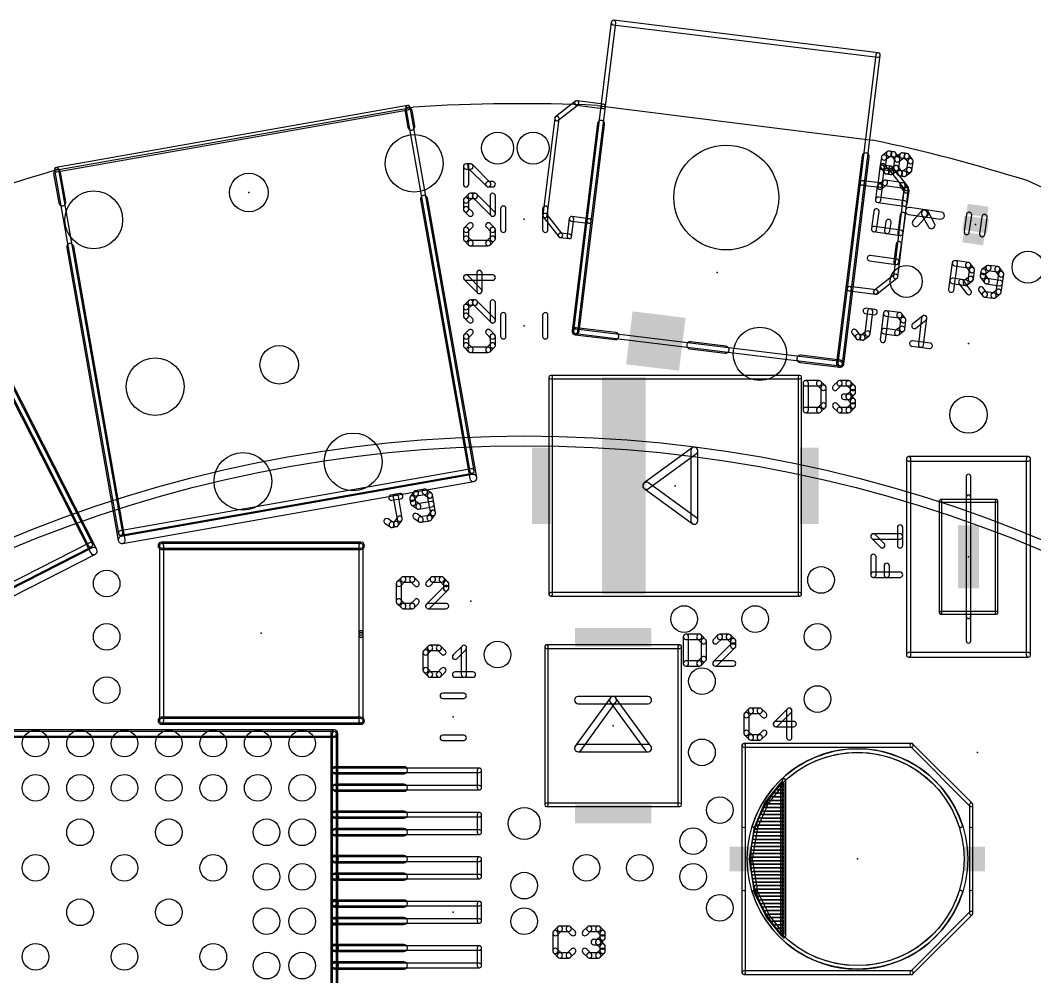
# Model space of a CAD drawing. Extents: x -10 to 136, y -30 to 100.
# Drawn here: x 50.62 to 79.62, y 72.33 to 99.66 of the extents above; entities that cross this region are included whole.
import ezdxf

# ---------------------------------------------------------------- set-up
doc = ezdxf.new("R2010")
doc.units = 0
for name, color, linetype in [('17', 82, 'CONTINUOUS'), ('18', 82, 'CONTINUOUS'), ('20', 7, 'CONTINUOUS'), ('21', 253, 'CONTINUOUS'), ('23', 7, 'CONTINUOUS'), ('24', 7, 'CONTINUOUS'), ('25', 253, 'CONTINUOUS'), ('49', 253, 'CONTINUOUS'), ('51', 253, 'CONTINUOUS')]:
    doc.layers.add(name, color=color, linetype=linetype)

# ---------------------------------------------------------------- blocks, each defined once
blk = doc.blocks.new('RECT')
blk.add_solid([(-0.5, -0.5), (0.5, -0.5), (-0.5, 0.5), (0.5, 0.5)])
blk = doc.blocks.new('ROUNDP')
blk.add_circle((0, 0), 0.5)
blk = doc.blocks.new('SQUAREP')
blk.add_solid([(-0.5, -0.5), (0.5, -0.5), (-0.5, 0.5), (0.5, 0.5)])
blk = doc.blocks.new('ROUNDV')
blk.add_circle((0, 0), 0.5)

msp = doc.modelspace()

# ---------------------------------------------------------------- linework, layer by layer
at = {"layer": '20'}
for p, q in [((51.6128, 95.377), (61.849, 97.1804)), ((67.1068, 97.2312), (74.9808, 96.2406)), ((79.4258, 95.0722), (90.1954, 90.1192))]:
    msp.add_line(p, q, dxfattribs=at)
for centre, radius in [((70.7989, 94.5989), 1.4986), ((57.15, 94.742), 0.55), ((58.0182, 89.818), 0.55)]:
    msp.add_circle(centre, radius, dxfattribs=at)
for centre, radius, start, end in [((64.9386, 49.5244), 47.7561, 87.3978, 93.7094), ((65.0758, 49.519), 47.76, 72.5147, 78.0304), ((65.0696, 49.5476), 47.7642, 106.3637, 111.1924)]:
    msp.add_arc(centre, radius, start, end, dxfattribs=at)
at = {"layer": '21'}
for points in [[(61.8933, 96.6446), (61.8151, 97.0877, 1), (61.615, 97.0524), (61.6932, 96.6093, 1)], [(67.1177, 96.7143), (66.3902, 90.7898, 1), (66.5919, 90.765), (67.3194, 96.6895, 1)], [(74.1551, 89.8364), (74.8826, 95.7609, 1), (74.6809, 95.7857), (73.9534, 89.8612, 1)], [(51.9177, 94.4794), (51.7701, 95.3165, 1), (51.57, 95.2812), (51.7176, 94.4441, 1)], [(62.0578, 94.5412), (63.4644, 86.5642, 1), (63.6645, 86.5995), (62.2579, 94.5765, 1)], [(64.5002, 93.68), (64.5002, 94.28, 1), (64.3478, 94.28), (64.3478, 93.68, 1)], [(65.7002, 93.68), (65.7002, 94.28, 1), (65.5478, 94.28), (65.5478, 93.68, 1)], [(76.008, 94.1118), (76.4635, 94.0477, 1), (76.4918, 94.249), (76.0363, 94.313, 1)], [(76.9473, 94.1849), (76.4918, 94.249, 1), (76.4635, 94.0477), (76.919, 93.9837, 1)], [(76.3888, 94.0991), (76.5772, 93.7595, 1), (76.7549, 93.8581), (76.5665, 94.1976, 1)], [(76.374, 94.2036), (76.1418, 93.9387, 1), (76.2947, 93.8048), (76.5268, 94.0697, 1)], [(53.6195, 84.8283), (52.1434, 93.1992, 1), (51.9433, 93.1639), (53.4193, 84.793, 1)], [(48.9481, 91.6669), (52.6254, 84.4497, 1), (52.8065, 84.542), (49.1291, 91.7591, 1)], [(64.5002, 90.632), (64.5002, 91.232, 1), (64.3478, 91.232), (64.3478, 90.632, 1)], [(65.7002, 90.632), (65.7002, 91.232, 1), (65.5478, 91.232), (65.5478, 90.632, 1)], [(66.4787, 90.6766), (67.6132, 90.5373, 1), (67.6379, 90.739), (66.5035, 90.8783, 1)], [(70.7893, 90.352), (69.7809, 90.4758, 1), (69.7561, 90.2742), (70.7645, 90.1503, 1)], [(72.9074, 89.8872), (74.0419, 89.7479, 1), (74.0667, 89.9496), (72.9322, 90.0889, 1)], [(65.7814, 89.4142), (72.9026, 89.4142, 1), (72.9026, 89.5158), (65.7814, 89.5158, 1)], [(69.8252, 87.4421), (68.4522, 86.4421, 1), (68.5718, 86.2779), (69.9448, 87.2779, 1)], [(69.9866, 85.36), (69.9866, 87.36, 1), (69.7834, 87.36), (69.7834, 85.36, 1)], [(76.0762, 81.5276), (76.0762, 87.1284, 1), (75.9492, 87.1284), (75.9492, 81.5276, 1)], [(79.3718, 87.1284), (79.3718, 81.5276, 1), (79.4988, 81.5276), (79.4988, 87.1284, 1)], [(63.5468, 86.6819), (53.5018, 84.9107, 1), (53.537, 84.7106), (63.5821, 86.4818, 1)], [(68.4522, 86.2779), (69.8252, 85.2779, 1), (69.9448, 85.4421), (68.5718, 86.4421, 1)], [(76.959, 82.728), (76.959, 85.928, 1), (76.889, 85.928), (76.889, 82.728, 1)], [(78.489, 85.928), (78.489, 82.728, 1), (78.559, 82.728), (78.559, 85.928, 1)], [(54.6556, 84.542), (60.3556, 84.542, 1), (60.3556, 84.7452), (54.6556, 84.7452, 1)], [(52.6698, 84.5864), (43.5816, 79.9557, 1), (43.6738, 79.7746), (52.7621, 84.4053, 1)], [(65.7814, 83.2042), (72.9026, 83.2042, 1), (72.9026, 83.3058), (65.7814, 83.3058, 1)], [(65.6082, 81.7626), (65.6082, 77.2414, 1), (65.7098, 77.2414), (65.7098, 81.7626, 1)], [(69.4182, 81.7626), (69.4182, 77.2414, 1), (69.5198, 77.2414), (69.5198, 81.7626, 1)], [(62.692, 80.2798), (63.292, 80.2798, 1), (63.292, 80.4322), (62.692, 80.4322, 1)], [(67.4819, 80.2918), (66.4819, 78.9188, 1), (66.6461, 78.7992), (67.6461, 80.1722, 1)], [(68.564, 80.3336), (66.564, 80.3336, 1), (66.564, 80.1304), (68.564, 80.1304, 1)], [(68.6461, 78.9188), (67.6461, 80.2918, 1), (67.4819, 80.1722), (68.4819, 78.7992, 1)], [(60.3556, 79.7452), (54.6556, 79.7452, 1), (54.6556, 79.542), (60.3556, 79.542, 1)], [(49.742, 79.1764), (59.592, 79.1764, 1), (59.592, 79.3796), (49.742, 79.3796, 1)], [(59.4904, 79.278), (59.4904, 71.878, 1), (59.6936, 71.878), (59.6936, 79.278, 1)], [(62.692, 79.0798), (63.292, 79.0798, 1), (63.292, 79.2322), (62.692, 79.2322, 1)], [(66.564, 78.7574), (68.564, 78.7574, 1), (68.564, 78.9606), (66.564, 78.9606, 1)], [(71.3498, 76.642), (71.3498, 78.942, 1), (71.2482, 78.942), (71.2482, 76.642, 1)], [(71.299, 78.8912), (76.099, 78.8912, 1), (76.099, 78.9928), (71.299, 78.9928, 1)], [(76.0631, 78.9061), (77.7631, 77.2061, 1), (77.8349, 77.2779), (76.1349, 78.9779, 1)], [(77.4506, 76.6264, 1), (77.5474, 76.6576, 0.7285), (71.5506, 76.6576, 1), (71.6474, 76.6264, -0.7285)], [(59.622, 78.1264), (61.582, 78.1264, 1), (61.582, 78.3296), (59.622, 78.3296, 1)], [(59.642, 77.6264), (61.582, 77.6264, 1), (61.582, 77.8296), (59.642, 77.8296, 1)], [(77.7482, 77.242), (77.7482, 76.642, 1), (77.8498, 76.642), (77.8498, 77.242, 1)], [(59.612, 76.8564), (61.582, 76.8564, 1), (61.582, 77.0596), (59.612, 77.0596, 1)], [(59.622, 76.3564), (61.582, 76.3564, 1), (61.582, 76.5596), (59.622, 76.5596, 1)], [(59.5104, 75.698), (59.5104, 75.688, 1), (59.7136, 75.688), (59.7136, 75.698, 1)], [(59.612, 75.5864), (61.582, 75.5864, 1), (61.582, 75.7896), (59.612, 75.7896, 1)], [(59.7236, 75.178), (59.7236, 75.188, 1), (59.5204, 75.188), (59.5204, 75.178, 1)], [(59.622, 75.0864), (61.582, 75.0864, 1), (61.582, 75.2896), (59.622, 75.2896, 1)], [(59.5104, 74.428), (59.5104, 74.418, 1), (59.7136, 74.418), (59.7136, 74.428, 1)], [(71.3498, 72.442), (71.3498, 74.742, 1), (71.2482, 74.742), (71.2482, 72.442, 1)], [(71.6474, 74.7576, 1), (71.5506, 74.7264, 0.7285), (77.5474, 74.7264, 1), (77.4506, 74.7576, -0.7285)], [(77.7482, 74.742), (77.7482, 74.142, 1), (77.8498, 74.142), (77.8498, 74.742, 1)], [(59.612, 74.3164), (61.582, 74.3164, 1), (61.582, 74.5196), (59.612, 74.5196, 1)], [(59.7036, 73.908), (59.7036, 73.918, 1), (59.5004, 73.918), (59.5004, 73.908, 1)], [(59.602, 73.8164), (61.582, 73.8164, 1), (61.582, 74.0196), (59.602, 74.0196, 1)], [(77.7631, 74.1779), (76.0631, 72.4779, 1), (76.1349, 72.4061), (77.8349, 74.1061, 1)], [(59.5104, 73.158), (59.5104, 73.148, 1), (59.7136, 73.148), (59.7136, 73.158, 1)], [(59.612, 73.0464), (61.582, 73.0464, 1), (61.582, 73.2496), (59.612, 73.2496, 1)], [(59.5104, 72.658), (59.5104, 72.648, 1), (59.7136, 72.648), (59.7136, 72.658, 1)], [(59.612, 72.5464), (61.582, 72.5464, 1), (61.582, 72.7496), (59.612, 72.7496, 1)], [(76.099, 72.4928), (71.299, 72.4928, 1), (71.299, 72.3912), (76.099, 72.3912, 1)]]:
    msp.add_lwpolyline(points, format="xyb", close=True, dxfattribs=at)
at = {"layer": '23'}
for p in [(57.15, 94.742), (65.024, 93.98), (76.454, 93.98), (77.9272, 93.8276), (70.5358, 92.456), (65.024, 90.932), (69.342, 86.36), (77.724, 84.328), (57.5056, 82.1436), (62.992, 79.756), (67.564, 79.502), (74.549, 75.692), (62.992, 74.168)]:
    msp.add_point(p, dxfattribs=at)
at = {"layer": '24'}
for p in [(77.724, 90.424), (63.5, 83.058), (77.978, 78.74)]:
    msp.add_point(p, dxfattribs=at)
at = {"layer": '25'}
for points in [[(75.3496, 95.4812), (75.385, 95.7329, 1), (75.2341, 95.7541), (75.1987, 95.5024, 1)], [(75.3554, 95.6827), (75.499, 95.7908, 1), (75.4072, 95.9125), (75.2637, 95.8044, 1)], [(75.4425, 95.7762), (75.5684, 95.7585, 1), (75.5896, 95.9095), (75.4637, 95.9271, 1)], [(75.5181, 95.7881), (75.6263, 95.6446, 1), (75.748, 95.7363), (75.6398, 95.8799, 1)], [(75.7272, 95.4281), (75.7626, 95.6798, 1), (75.6117, 95.701), (75.5763, 95.4493, 1)], [(75.733, 95.6296), (75.8766, 95.7378, 1), (75.7849, 95.8595), (75.6413, 95.7513, 1)], [(75.8201, 95.7232), (75.946, 95.7055, 1), (75.9672, 95.8564), (75.8413, 95.8741, 1)], [(75.8957, 95.7351), (76.0039, 95.5915, 1), (76.1256, 95.6832), (76.0174, 95.8268, 1)], [(75.9893, 95.648), (75.9539, 95.3962, 1), (76.1048, 95.375), (76.1402, 95.6268, 1)], [(63.4359, 94.9781), (63.4359, 95.4866, 1), (63.2835, 95.4866), (63.2835, 94.9781, 1)], [(63.3597, 95.4104), (63.4868, 95.4104, 1), (63.4868, 95.5628), (63.3597, 95.5628, 1)], [(63.4329, 95.4327), (63.9413, 94.9242, 1), (64.0491, 95.032), (63.5406, 95.5404, 1)], [(75.4432, 95.3941), (75.335, 95.5376, 1), (75.2133, 95.4459), (75.3215, 95.3023, 1)], [(75.5188, 95.406), (75.3929, 95.4237, 1), (75.3717, 95.2727), (75.4976, 95.2551, 1)], [(75.6059, 95.4995), (75.4623, 95.3914, 1), (75.5541, 95.2697), (75.6976, 95.3778, 1)], [(75.8208, 95.341), (75.7126, 95.4845, 1), (75.5909, 95.3928), (75.6991, 95.2493, 1)], [(75.9835, 95.4465), (75.84, 95.3383, 1), (75.9317, 95.2166), (76.0752, 95.3248, 1)], [(75.8964, 95.3529), (75.7706, 95.3706, 1), (75.7493, 95.2197), (75.8752, 95.202, 1)], [(63.9952, 94.9019), (64.1223, 94.9019, 1), (64.1223, 95.0543), (63.9952, 95.0543, 1)], [(75.1169, 94.9203), (75.0638, 94.5427, 1), (75.2147, 94.5215), (75.2678, 94.8991, 1)], [(75.2901, 95.0788), (75.1465, 94.9706, 1), (75.2382, 94.8489), (75.3818, 94.9571, 1)], [(75.85, 95.0226), (75.3465, 95.0934, 1), (75.3253, 94.9425), (75.8288, 94.8717, 1)], [(76.0084, 94.8495), (75.9003, 94.993, 1), (75.7785, 94.9013), (75.8867, 94.7577, 1)], [(75.97, 94.4154), (76.023, 94.793, 1), (75.8721, 94.8142), (75.8191, 94.4366, 1)], [(63.4329, 94.6985), (63.3058, 94.5714, 1), (63.4135, 94.4636), (63.5406, 94.5907, 1)], [(63.2835, 94.5175), (63.2835, 94.2633, 1), (63.4359, 94.2633), (63.4359, 94.5175, 1)], [(63.6139, 94.7208), (63.4868, 94.7208, 1), (63.4868, 94.5684), (63.6139, 94.5684, 1)], [(64.1762, 94.19), (63.6677, 94.6985, 1), (63.56, 94.5907), (64.0684, 94.0823, 1)], [(64.0461, 94.6446), (64.0461, 94.1362, 1), (64.1985, 94.1362), (64.1985, 94.6446, 1)], [(75.1287, 94.4567), (75.8839, 94.3505, 1), (75.9051, 94.5014), (75.1499, 94.6076, 1)], [(63.3058, 94.2094), (63.4329, 94.0823, 1), (63.5406, 94.19), (63.4135, 94.3172, 1)], [(75.0174, 94.2124), (74.9466, 93.709, 1), (75.0976, 93.6877), (75.1683, 94.1912, 1)], [(75.4752, 93.6347), (75.5106, 93.8864, 1), (75.3596, 93.9076), (75.3243, 93.6559, 1)], [(75.8528, 93.5816), (75.9236, 94.0851, 1), (75.7726, 94.1063), (75.7019, 93.6028, 1)], [(63.4329, 93.8565), (63.3058, 93.7294, 1), (63.4135, 93.6216), (63.5406, 93.7488, 1)], [(63.2835, 93.6755), (63.2835, 93.4213, 1), (63.4359, 93.4213), (63.4359, 93.6755, 1)], [(64.1762, 93.7294), (64.0491, 93.8565, 1), (63.9413, 93.7488), (64.0684, 93.6216, 1)], [(64.1985, 93.4213), (64.1985, 93.6755, 1), (64.0461, 93.6755), (64.0461, 93.4213, 1)], [(75.0115, 93.6229), (75.7667, 93.5168, 1), (75.7879, 93.6677), (75.0327, 93.7738, 1)], [(63.3058, 93.3674), (63.4329, 93.2403, 1), (63.5406, 93.3481), (63.4135, 93.4752, 1)], [(64.0491, 93.2403), (64.1762, 93.3674, 1), (64.0684, 93.4752), (63.9413, 93.3481, 1)], [(63.4868, 93.218), (63.9952, 93.218, 1), (63.9952, 93.3704), (63.4868, 93.3704, 1)], [(75.7356, 92.7478), (75.8064, 93.2513, 1), (75.6555, 93.2725), (75.5847, 92.7691, 1)], [(74.8943, 92.7891), (75.6496, 92.683, 1), (75.6708, 92.8339), (74.9155, 92.94, 1)], [(63.8172, 91.9301), (63.8172, 92.4386, 1), (63.6648, 92.4386), (63.6648, 91.9301, 1)], [(77.3056, 91.9541), (77.4117, 92.7093, 1), (77.2608, 92.7305), (77.1547, 91.9753, 1)], [(77.3257, 92.6444), (77.7033, 92.5914, 1), (77.7245, 92.7423), (77.3469, 92.7954, 1)], [(77.653, 92.621), (77.7612, 92.4774, 1), (77.8829, 92.5691), (77.7747, 92.7127, 1)], [(77.7466, 92.5339), (77.7112, 92.2821, 1), (77.8621, 92.2609), (77.8975, 92.5127, 1)], [(78.0769, 92.4875), (78.0592, 92.3616, 1), (78.2101, 92.3404), (78.2278, 92.4662, 1)], [(78.25, 92.6459), (78.1065, 92.5377, 1), (78.1982, 92.416), (78.3418, 92.5242, 1)], [(78.5583, 92.6251), (78.3065, 92.6605, 1), (78.2853, 92.5096), (78.537, 92.4742, 1)], [(78.7167, 92.4519), (78.6085, 92.5955, 1), (78.4868, 92.5038), (78.595, 92.3602, 1)], [(64.1223, 92.3877), (63.3597, 92.3877, 1), (63.3597, 92.2353), (64.1223, 92.2353, 1)], [(63.3058, 92.2576), (63.6871, 91.8762, 1), (63.7949, 91.984), (63.4135, 92.3653, 1)], [(77.6537, 92.2388), (77.2761, 92.2919, 1), (77.2549, 92.141), (77.6325, 92.0879, 1)], [(77.4564, 92.1352), (77.6728, 91.8481, 1), (77.7945, 91.9398), (77.5781, 92.2269, 1)], [(77.7408, 92.3324), (77.5973, 92.2242, 1), (77.689, 92.1025), (77.8325, 92.2107, 1)], [(78.0738, 92.3051), (78.182, 92.1616, 1), (78.3037, 92.2533), (78.1955, 92.3968, 1)], [(78.2322, 92.132), (78.6098, 92.0789, 1), (78.6311, 92.2298), (78.2534, 92.2829, 1)], [(78.6605, 91.892), (78.7313, 92.3955, 1), (78.5804, 92.4167), (78.5096, 91.9132, 1)], [(78.0207, 91.9275), (78.1289, 91.7839, 1), (78.2506, 91.8757), (78.1424, 92.0192, 1)], [(78.4874, 91.7336), (78.6309, 91.8417, 1), (78.5392, 91.9635), (78.3957, 91.8553, 1)], [(63.4329, 91.6505), (63.3058, 91.5234, 1), (63.4135, 91.4156), (63.5406, 91.5427, 1)], [(63.6139, 91.6728), (63.4868, 91.6728, 1), (63.4868, 91.5204), (63.6139, 91.5204, 1)], [(64.1762, 91.142), (63.6677, 91.6505, 1), (63.56, 91.5427), (64.0684, 91.0343, 1)], [(64.0461, 91.5966), (64.0461, 91.0882, 1), (64.1985, 91.0882), (64.1985, 91.5966, 1)], [(78.1792, 91.7543), (78.4309, 91.719, 1), (78.4521, 91.8699), (78.2004, 91.9053, 1)], [(63.2835, 91.4695), (63.2835, 91.2153, 1), (63.4359, 91.2153), (63.4359, 91.4695, 1)], [(74.778, 91.2803), (75.0303, 91.2493, 1), (75.0489, 91.4005), (74.7965, 91.4315, 1)], [(74.9116, 90.7003), (74.989, 91.3311, 1), (74.8378, 91.3497), (74.7603, 90.7189, 1)], [(75.3533, 90.518), (75.4463, 91.275, 1), (75.295, 91.2936), (75.202, 90.5366, 1)], [(75.3613, 91.2086), (75.7398, 91.1622, 1), (75.7584, 91.3134), (75.3799, 91.3599, 1)], [(63.3058, 91.1614), (63.4329, 91.0343, 1), (63.5406, 91.142), (63.4135, 91.2692, 1)], [(75.6891, 91.1909), (75.7997, 91.0492, 1), (75.9198, 91.1431), (75.8091, 91.2847, 1)], [(75.7841, 91.1054), (75.7532, 90.8531, 1), (75.9044, 90.8345), (75.9354, 91.0869, 1)], [(76.2222, 90.8693), (76.5055, 91.0906, 1), (76.4117, 91.2107), (76.1284, 90.9894, 1)], [(76.383, 91.16), (76.2901, 90.403, 1), (76.4413, 90.3844), (76.5343, 91.1414, 1)], [(63.4329, 90.8085), (63.3058, 90.6814, 1), (63.4135, 90.5736), (63.5406, 90.7008, 1)], [(64.1762, 90.6814), (64.0491, 90.8085, 1), (63.9413, 90.7008), (64.0684, 90.5736, 1)], [(74.3974, 90.7092), (74.5081, 90.5675, 1), (74.6282, 90.6613), (74.5175, 90.803, 1)], [(74.7412, 90.5389), (74.8829, 90.6496, 1), (74.7891, 90.7696), (74.6474, 90.659, 1)], [(75.6964, 90.8088), (75.3179, 90.8553, 1), (75.2994, 90.704), (75.6779, 90.6575, 1)], [(75.7819, 90.9039), (75.6402, 90.7932, 1), (75.7341, 90.6731), (75.8757, 90.7838, 1)], [(63.2835, 90.6275), (63.2835, 90.3733, 1), (63.4359, 90.3733), (63.4359, 90.6275, 1)], [(64.1985, 90.3733), (64.1985, 90.6275, 1), (64.0461, 90.6275), (64.0461, 90.3733, 1)], [(74.5589, 90.5388), (74.685, 90.5233, 1), (74.7036, 90.6746), (74.5774, 90.6901, 1)], [(76.1041, 90.3491), (76.6087, 90.2871, 1), (76.6273, 90.4384), (76.1227, 90.5003, 1)], [(63.3058, 90.3194), (63.4329, 90.1923, 1), (63.5406, 90.3001), (63.4135, 90.4272, 1)], [(63.4868, 90.17), (63.9952, 90.17, 1), (63.9952, 90.3224), (63.4868, 90.3224, 1)], [(64.0491, 90.1923), (64.1762, 90.3194, 1), (64.0684, 90.4272), (63.9413, 90.3001, 1)], [(72.995, 89.2879), (72.995, 88.5252, 1), (73.1474, 88.5252), (73.1474, 89.2879, 1)], [(73.4525, 89.3641), (73.0712, 89.3641, 1), (73.0712, 89.2117), (73.4525, 89.2117, 1)], [(73.6335, 89.2146), (73.5064, 89.3417, 1), (73.3986, 89.234), (73.5258, 89.1069, 1)], [(73.967, 89.1069), (74.0942, 89.234, 1), (73.9864, 89.3417), (73.8593, 89.2146, 1)], [(74.0403, 89.2117), (74.2945, 89.2117, 1), (74.2945, 89.3641), (74.0403, 89.3641, 1)], [(74.2406, 89.234), (74.3677, 89.1069, 1), (74.4755, 89.2146), (74.3484, 89.3417, 1)], [(73.6558, 88.6523), (73.6558, 89.1607, 1), (73.5034, 89.1607), (73.5034, 88.6523, 1)], [(74.3677, 89.0875), (74.2406, 88.9604, 1), (74.3484, 88.8526), (74.4755, 88.9798, 1)], [(74.3454, 89.1607), (74.3454, 89.0336, 1), (74.4978, 89.0336), (74.4978, 89.1607, 1)], [(74.2945, 88.9827), (74.1674, 88.9827, 1), (74.1674, 88.8303), (74.2945, 88.8303, 1)], [(74.2406, 88.8526), (74.3677, 88.7255, 1), (74.4755, 88.8333), (74.3484, 88.9604, 1)], [(74.3454, 88.7794), (74.3454, 88.6523, 1), (74.4978, 88.6523), (74.4978, 88.7794, 1)], [(73.0712, 88.449), (73.4525, 88.449, 1), (73.4525, 88.6014), (73.0712, 88.6014, 1)], [(73.5064, 88.4713), (73.6335, 88.5984, 1), (73.5258, 88.7062), (73.3986, 88.5791, 1)], [(74.0942, 88.5791), (73.967, 88.7062, 1), (73.8593, 88.5984), (73.9864, 88.4713, 1)], [(74.2945, 88.6014), (74.0403, 88.6014, 1), (74.0403, 88.449), (74.2945, 88.449, 1)], [(74.3677, 88.7062), (74.2406, 88.5791, 1), (74.3484, 88.4713), (74.4755, 88.5984, 1)], [(61.2392, 85.9441), (61.4895, 85.9883, 1), (61.4631, 86.1383), (61.2127, 86.0942, 1)], [(61.8675, 86.187), (61.7644, 86.0397, 1), (61.8893, 85.9523), (61.9924, 86.0996, 1)], [(62.1671, 86.2625), (61.9167, 86.2183, 1), (61.9432, 86.0682), (62.1935, 86.1124, 1)], [(62.3713, 86.1467), (62.224, 86.2499, 1), (62.1366, 86.125), (62.2838, 86.0219, 1)], [(62.4909, 85.5968), (62.4026, 86.0976, 1), (62.2525, 86.0711), (62.3408, 85.5704, 1)], [(61.5365, 85.4286), (61.4262, 86.0545, 1), (61.2761, 86.028), (61.3865, 85.4021, 1)], [(61.7518, 85.9828), (61.7739, 85.8576, 1), (61.924, 85.8841), (61.9019, 86.0093, 1)], [(61.8052, 85.8084), (61.9525, 85.7053, 1), (62.0399, 85.8302), (61.8926, 85.9333, 1)], [(62.0094, 85.6927), (62.3849, 85.7589, 1), (62.3585, 85.909), (61.9829, 85.8428, 1)], [(61.8714, 85.4329), (62.0187, 85.3298, 1), (62.1061, 85.4546), (61.9588, 85.5577, 1)], [(62.3752, 85.3927), (62.4783, 85.5399, 1), (62.3534, 85.6273), (62.2503, 85.4801, 1)], [(61.0423, 85.2867), (61.1895, 85.1836, 1), (61.2769, 85.3084), (61.1297, 85.4115, 1)], [(61.2464, 85.171), (61.3716, 85.1931, 1), (61.3452, 85.3431), (61.22, 85.3211, 1)], [(61.4208, 85.2244), (61.5239, 85.3716, 1), (61.3991, 85.459), (61.296, 85.3118, 1)], [(62.0756, 85.3172), (62.326, 85.3613, 1), (62.2995, 85.5114), (62.0492, 85.4673, 1)], [(75.0055, 84.8357), (75.7682, 84.8357, 1), (75.7682, 84.9881), (75.0055, 84.9881, 1)], [(75.3136, 84.7116), (75.0594, 84.9658, 1), (74.9517, 84.8581), (75.2059, 84.6038, 1)], [(75.8444, 84.6577), (75.8444, 85.1662, 1), (75.692, 85.1662), (75.692, 84.6577, 1)], [(75.0817, 83.8158), (75.0817, 84.3242, 1), (74.9293, 84.3242), (74.9293, 83.8158, 1)], [(75.4631, 83.8158), (75.4631, 84.07, 1), (75.3107, 84.07), (75.3107, 83.8158, 1)], [(75.7682, 83.892), (75.0055, 83.892, 1), (75.0055, 83.7396), (75.7682, 83.7396, 1)], [(61.5127, 83.7391), (61.3856, 83.612, 1), (61.4933, 83.5043), (61.6205, 83.6314, 1)], [(61.3633, 83.5581), (61.3633, 83.0497, 1), (61.5157, 83.0497), (61.5157, 83.5581, 1)], [(61.8208, 83.7615), (61.5666, 83.7615, 1), (61.5666, 83.6091), (61.8208, 83.6091, 1)], [(62.0018, 83.612), (61.8747, 83.7391, 1), (61.7669, 83.6314), (61.894, 83.5043, 1)], [(62.3547, 83.7391), (62.2275, 83.612, 1), (62.3353, 83.5043), (62.4624, 83.6314, 1)], [(62.6628, 83.7615), (62.4085, 83.7615, 1), (62.4085, 83.6091), (62.6628, 83.6091, 1)], [(62.8437, 83.612), (62.7166, 83.7391, 1), (62.6089, 83.6314), (62.736, 83.5043, 1)], [(62.8661, 83.431), (62.8661, 83.5581, 1), (62.7137, 83.5581), (62.7137, 83.431, 1)], [(62.3353, 82.8687), (62.8437, 83.3772, 1), (62.736, 83.4849), (62.2275, 82.9765, 1)], [(61.3856, 82.9958), (61.5127, 82.8687, 1), (61.6205, 82.9765), (61.4933, 83.1036, 1)], [(61.5666, 82.8464), (61.8208, 82.8464, 1), (61.8208, 82.9988), (61.5666, 82.9988, 1)], [(61.8747, 82.8687), (62.0018, 82.9958, 1), (61.894, 83.1036), (61.7669, 82.9765, 1)], [(62.7899, 82.9988), (62.2814, 82.9988, 1), (62.2814, 82.8464), (62.7899, 82.8464, 1)], [(69.5706, 82.0427), (69.5706, 81.28, 1), (69.723, 81.28), (69.723, 82.0427, 1)], [(70.0281, 82.1189), (69.6468, 82.1189, 1), (69.6468, 81.9665), (70.0281, 81.9665, 1)], [(70.2091, 81.9694), (70.082, 82.0965, 1), (69.9742, 81.9888), (70.1014, 81.8617, 1)], [(70.562, 82.0965), (70.4349, 81.9694, 1), (70.5426, 81.8617), (70.6698, 81.9888, 1)], [(70.8701, 82.1189), (70.6159, 82.1189, 1), (70.6159, 81.9665), (70.8701, 81.9665, 1)], [(71.0511, 81.9694), (70.924, 82.0965, 1), (70.8162, 81.9888), (70.9433, 81.8617, 1)], [(62.2778, 81.779), (62.1507, 81.6519, 1), (62.2585, 81.5442), (62.3856, 81.6713, 1)], [(62.5859, 81.8013), (62.3317, 81.8013, 1), (62.3317, 81.6489), (62.5859, 81.6489, 1)], [(62.7669, 81.6519), (62.6398, 81.779, 1), (62.532, 81.6713), (62.6592, 81.5442, 1)], [(63.1004, 81.4171), (63.3547, 81.6713, 1), (63.2469, 81.779), (62.9927, 81.5248, 1)], [(63.2246, 81.7251), (63.2246, 80.9625, 1), (63.377, 80.9625), (63.377, 81.7251, 1)], [(70.2314, 81.4071), (70.2314, 81.9155, 1), (70.079, 81.9155), (70.079, 81.4071, 1)], [(70.5426, 81.2261), (71.0511, 81.7346, 1), (70.9433, 81.8423), (70.4349, 81.3339, 1)], [(71.0734, 81.7884), (71.0734, 81.9155, 1), (70.921, 81.9155), (70.921, 81.7884, 1)], [(62.1284, 81.598), (62.1284, 81.0896, 1), (62.2808, 81.0896), (62.2808, 81.598, 1)], [(69.6468, 81.2038), (70.0281, 81.2038, 1), (70.0281, 81.3562), (69.6468, 81.3562, 1)], [(70.082, 81.2261), (70.2091, 81.3532, 1), (70.1014, 81.461), (69.9742, 81.3339, 1)], [(70.9972, 81.3562), (70.4888, 81.3562, 1), (70.4888, 81.2038), (70.9972, 81.2038, 1)], [(62.1507, 81.0357), (62.2778, 80.9086, 1), (62.3856, 81.0164), (62.2585, 81.1435, 1)], [(62.3317, 80.8863), (62.5859, 80.8863, 1), (62.5859, 81.0387), (62.3317, 81.0387, 1)], [(62.6398, 80.9086), (62.7669, 81.0357, 1), (62.6592, 81.1435), (62.532, 81.0164, 1)], [(63.0466, 80.8863), (63.555, 80.8863, 1), (63.555, 81.0387), (63.0466, 81.0387, 1)], [(71.4484, 79.9847), (71.3213, 79.8576, 1), (71.4291, 79.7499), (71.5562, 79.877, 1)], [(71.299, 79.8037), (71.299, 79.2953, 1), (71.4514, 79.2953), (71.4514, 79.8037, 1)], [(71.7565, 80.0071), (71.5023, 80.0071, 1), (71.5023, 79.8547), (71.7565, 79.8547, 1)], [(71.9375, 79.8576), (71.8104, 79.9847, 1), (71.7026, 79.877), (71.8297, 79.7499, 1)], [(72.5446, 79.9847), (72.1633, 79.6034, 1), (72.271, 79.4956), (72.6524, 79.877, 1)], [(72.6747, 79.1682), (72.6747, 79.9309, 1), (72.5223, 79.9309), (72.5223, 79.1682, 1)], [(72.2172, 79.4733), (72.7256, 79.4733, 1), (72.7256, 79.6257), (72.2172, 79.6257, 1)], [(71.3213, 79.2414), (71.4484, 79.1143, 1), (71.5562, 79.2221), (71.4291, 79.3492, 1)], [(71.5023, 79.092), (71.7565, 79.092, 1), (71.7565, 79.2444), (71.5023, 79.2444, 1)], [(71.8104, 79.1143), (71.9375, 79.2414, 1), (71.8298, 79.3492), (71.7026, 79.2221, 1)], [(65.9862, 73.7526), (65.8591, 73.6255, 1), (65.9669, 73.5178), (66.094, 73.6449, 1)], [(66.2943, 73.775), (66.0401, 73.775, 1), (66.0401, 73.6226), (66.2943, 73.6226, 1)], [(66.4753, 73.6255), (66.3482, 73.7526, 1), (66.2404, 73.6449), (66.3676, 73.5178, 1)], [(66.8088, 73.5178), (66.936, 73.6449, 1), (66.8282, 73.7526), (66.7011, 73.6255, 1)], [(66.8821, 73.6226), (67.1363, 73.6226, 1), (67.1363, 73.775), (66.8821, 73.775, 1)], [(67.0824, 73.6449), (67.2095, 73.5178, 1), (67.3173, 73.6255), (67.1902, 73.7526, 1)], [(65.8368, 73.5716), (65.8368, 73.0632, 1), (65.9892, 73.0632), (65.9892, 73.5716, 1)], [(67.1363, 73.3936), (67.0092, 73.3936, 1), (67.0092, 73.2412), (67.1363, 73.2412, 1)], [(67.2095, 73.4984), (67.0824, 73.3713, 1), (67.1902, 73.2635), (67.3173, 73.3907, 1)], [(67.0824, 73.2635), (67.2095, 73.1364, 1), (67.3173, 73.2442), (67.1902, 73.3713, 1)], [(67.1872, 73.5716), (67.1872, 73.4445, 1), (67.3396, 73.4445), (67.3396, 73.5716, 1)], [(65.8591, 73.0093), (65.9862, 72.8822, 1), (66.094, 72.99), (65.9669, 73.1171, 1)], [(66.3482, 72.8822), (66.4753, 73.0093, 1), (66.3676, 73.1171), (66.2404, 72.99, 1)], [(66.936, 72.99), (66.8088, 73.1171, 1), (66.7011, 73.0093), (66.8282, 72.8822, 1)], [(67.2095, 73.1171), (67.0824, 72.99, 1), (67.1902, 72.8822), (67.3173, 73.0093, 1)], [(67.1872, 73.1903), (67.1872, 73.0632, 1), (67.3396, 73.0632), (67.3396, 73.1903, 1)], [(66.0401, 72.8599), (66.2943, 72.8599, 1), (66.2943, 73.0123), (66.0401, 73.0123, 1)], [(67.1363, 73.0123), (66.8821, 73.0123, 1), (66.8821, 72.8599), (67.1363, 72.8599, 1)]]:
    msp.add_lwpolyline(points, format="xyb", close=True, dxfattribs=at)
at = {"layer": '49'}
for radius in [38.2532, 37.9738]:
    msp.add_circle((65.024, 49.53), radius, dxfattribs=at)
at = {"layer": '51'}
for points in [[(67.3435, 97.1984), (67.6375, 99.5934, 1), (67.5115, 99.6089), (67.2174, 97.2139, 1)], [(67.5668, 99.5381), (75.13, 98.6095, 1), (75.1454, 98.7355), (67.5822, 99.6642, 1)], [(75.0747, 98.6802), (74.6258, 95.0247, 1), (74.7519, 95.0092), (75.2007, 98.6648, 1)], [(61.6867, 97.2311), (51.6417, 95.4599, 1), (51.6637, 95.3348), (61.7087, 97.106, 1)], [(63.5922, 86.7899), (61.7603, 97.1796, 1), (61.6352, 97.1575), (63.4672, 86.7678, 1)], [(66.485, 97.349), (65.9189, 96.9067, 1), (65.9971, 96.8067), (66.5632, 97.249, 1)], [(67.2882, 97.2692), (66.5318, 97.362, 1), (66.5164, 97.236), (67.2727, 97.1431, 1)], [(66.941, 93.921), (67.3435, 97.1984, 1), (67.2174, 97.2139), (66.815, 93.9365, 1)], [(65.6805, 94.0758), (66.021, 96.849, 1), (65.895, 96.8644), (65.5545, 94.0913, 1)], [(51.5901, 95.3863), (53.4221, 84.9966, 1), (53.5472, 85.0187), (51.7152, 95.4084, 1)], [(75.192, 95.467), (75.13, 94.9628, 1), (75.2561, 94.9473), (75.318, 95.4515, 1)], [(75.5148, 95.4913), (75.2627, 95.5223, 1), (75.2472, 95.3962), (75.4993, 95.3653, 1)], [(75.457, 95.3892), (75.8994, 94.8231, 1), (75.9994, 94.9013), (75.5571, 95.4674, 1)], [(74.6258, 95.0247), (74.2544, 91.9994, 1), (74.3804, 91.9839), (74.7519, 95.0092, 1)], [(74.6811, 94.9539), (75.1853, 94.892, 1), (75.2008, 95.0181), (74.6966, 95.08, 1)], [(75.7029, 92.3334), (76.0124, 94.8544, 1), (75.8864, 94.8699), (75.5768, 92.3489, 1)], [(52.6817, 84.7029), (47.8921, 94.103, 1), (47.779, 94.0453), (52.5686, 84.6452, 1)], [(66.1098, 93.5565), (65.6675, 94.1226, 1), (65.5674, 94.0444), (66.0097, 93.4783, 1)], [(66.3749, 93.4787), (66.4368, 93.9829, 1), (66.3108, 93.9984), (66.2489, 93.4942, 1)], [(66.3661, 93.9276), (66.8703, 93.8657, 1), (66.8858, 93.9918), (66.3815, 94.0537, 1)], [(66.5541, 90.7697), (66.941, 93.921, 1), (66.815, 93.9365), (66.4281, 90.7852, 1)], [(77.7467, 93.6056), (77.8149, 94.0908, 1), (77.664, 94.112), (77.5958, 93.6268, 1)], [(78.1077, 94.0496), (78.0395, 93.5644, 1), (78.1904, 93.5432), (78.2586, 94.0284, 1)], [(66.052, 93.4544), (66.3042, 93.4234, 1), (66.3196, 93.5495), (66.0675, 93.5804, 1)], [(75.1128, 91.8488), (75.6789, 92.2911, 1), (75.6007, 92.3912), (75.0346, 91.9489, 1)], [(74.2544, 91.9994), (73.9913, 89.8565, 1), (74.1173, 89.841), (74.3804, 91.9839, 1)], [(74.3097, 91.9286), (75.066, 91.8358, 1), (75.0815, 91.9618), (74.3251, 92.0547, 1)], [(74.062, 89.9118), (66.4988, 90.8404, 1), (66.4833, 90.7144), (74.0465, 89.7857, 1)], [(65.8322, 83.255), (65.8322, 89.465, 1), (65.7306, 89.465), (65.7306, 83.255, 1)], [(72.9534, 83.255), (72.9534, 89.465, 1), (72.8518, 89.465), (72.8518, 83.255, 1)], [(76.0127, 87.0649), (79.4353, 87.0649, 1), (79.4353, 87.1919), (76.0127, 87.1919, 1)], [(63.5187, 86.8414), (53.4736, 85.0702, 1), (53.4957, 84.9451), (63.5407, 86.7163, 1)], [(77.6605, 86.628), (77.6605, 81.928, 1), (77.7875, 81.928), (77.7875, 86.628, 1)], [(76.924, 85.893), (78.524, 85.893, 1), (78.524, 85.963), (76.924, 85.963, 1)], [(77.6605, 86.028), (77.6605, 82.628, 1), (77.7875, 82.628), (77.7875, 86.028, 1)], [(52.5963, 84.7306), (43.508, 80.0999, 1), (43.5657, 79.9868), (52.654, 84.6175, 1)], [(54.7191, 79.6436), (54.7191, 84.6436, 1), (54.5921, 84.6436), (54.5921, 79.6436, 1)], [(54.6556, 84.5801), (60.3556, 84.5801, 1), (60.3556, 84.7071), (54.6556, 84.7071, 1)], [(60.2921, 84.6436), (60.2921, 82.1536, 1), (60.4191, 82.1536), (60.4191, 84.6436, 1)], [(78.524, 82.763), (76.924, 82.763, 1), (76.924, 82.693), (78.524, 82.693, 1)], [(60.2921, 82.1536), (60.2921, 82.0936, 1), (60.4191, 82.0936), (60.4191, 82.1536, 1)], [(60.2921, 82.0936), (60.2921, 79.6436, 1), (60.4191, 79.6436), (60.4191, 82.0936, 1)], [(65.659, 81.7122), (69.469, 81.7122, 1), (69.469, 81.8138), (65.659, 81.8138, 1)], [(79.4353, 81.5911), (76.0127, 81.5911, 1), (76.0127, 81.4641), (79.4353, 81.4641, 1)], [(60.3556, 79.7071), (54.6556, 79.7071, 1), (54.6556, 79.5801), (60.3556, 79.5801, 1)], [(59.592, 79.3315), (49.742, 79.3315, 1), (49.742, 79.2045), (59.592, 79.2045, 1)], [(59.6555, 74.418), (59.6555, 79.268, 1), (59.5285, 79.268), (59.5285, 74.418, 1)], [(71.299, 78.8912), (76.099, 78.8912, 1), (76.099, 78.9928), (71.299, 78.9928, 1)], [(71.3498, 72.442), (71.3498, 78.942, 1), (71.2482, 78.942), (71.2482, 72.442, 1)], [(76.0631, 78.9061), (77.7631, 77.2061, 1), (77.8349, 77.2779), (76.1349, 78.9779, 1)], [(63.742, 78.2915), (59.592, 78.2915, 1), (59.592, 78.1645), (63.742, 78.1645, 1)], [(63.8055, 77.728), (63.8055, 78.228, 1), (63.6785, 78.228), (63.6785, 77.728, 1)], [(59.592, 77.6645), (63.742, 77.6645, 1), (63.742, 77.7915), (59.592, 77.7915, 1)], [(72.3597, 77.8742), (71.9097, 77.3242, 1), (71.9883, 77.2598), (72.4383, 77.8098, 1)], [(72.3025, 77.6732), (72.399, 77.6732, 1), (72.399, 77.7748), (72.3025, 77.7748, 1)], [(72.3856, 77.7748), (72.399, 77.7748, 1), (72.399, 77.8764), (72.3856, 77.8764, 1)], [(72.4498, 77.792), (72.4498, 77.842, 1), (72.3482, 77.842), (72.3482, 77.792, 1)], [(72.4498, 73.542), (72.4498, 77.792, 1), (72.3482, 77.792), (72.3482, 73.542, 1)], [(72.3982, 77.942), (72.3982, 73.492, 1), (72.4998, 73.492), (72.4998, 77.942, 1)], [(72.0531, 77.3684), (72.399, 77.3684, 1), (72.399, 77.47), (72.0531, 77.47, 1)], [(72.1362, 77.47), (72.399, 77.47, 1), (72.399, 77.5716), (72.1362, 77.5716, 1)], [(72.2193, 77.5716), (72.399, 77.5716, 1), (72.399, 77.6732), (72.2193, 77.6732, 1)], [(65.659, 77.1902), (69.469, 77.1902, 1), (69.469, 77.2918), (65.659, 77.2918, 1)], [(71.9023, 77.312), (71.6023, 76.612, 1), (71.6957, 76.572), (71.9957, 77.272, 1)], [(71.8729, 77.0636), (72.399, 77.0636, 1), (72.399, 77.1652), (71.8729, 77.1652, 1)], [(71.9164, 77.1652), (72.399, 77.1652, 1), (72.399, 77.2668), (71.9164, 77.2668, 1)], [(71.9699, 77.2668), (72.399, 77.2668, 1), (72.399, 77.3684), (71.9699, 77.3684, 1)], [(77.7482, 77.242), (77.7482, 74.142, 1), (77.8498, 74.142), (77.8498, 77.242, 1)], [(63.742, 77.0215), (59.592, 77.0215, 1), (59.592, 76.8945), (63.742, 76.8945, 1)], [(63.8055, 76.458), (63.8055, 76.958, 1), (63.6785, 76.958), (63.6785, 76.458, 1)], [(71.7423, 76.7588), (72.399, 76.7588, 1), (72.399, 76.8604), (71.7423, 76.8604, 1)], [(71.7858, 76.8604), (72.399, 76.8604, 1), (72.399, 76.962), (71.7858, 76.962, 1)], [(71.8293, 76.962), (72.399, 76.962, 1), (72.399, 77.0636), (71.8293, 77.0636, 1)], [(71.5989, 76.6004), (71.4489, 75.7004, 1), (71.5491, 75.6836), (71.6991, 76.5836, 1)], [(71.6552, 76.5556), (72.399, 76.5556, 1), (72.399, 76.6572), (71.6552, 76.6572, 1)], [(71.6987, 76.6572), (72.399, 76.6572, 1), (72.399, 76.7588), (71.6987, 76.7588, 1)], [(59.592, 76.3945), (63.742, 76.3945, 1), (63.742, 76.5215), (59.592, 76.5215, 1)], [(71.6006, 76.2508), (72.399, 76.2508, 1), (72.399, 76.3524), (71.6006, 76.3524, 1)], [(71.6175, 76.3524), (72.399, 76.3524, 1), (72.399, 76.454), (71.6175, 76.454, 1)], [(71.6345, 76.454), (72.399, 76.454, 1), (72.399, 76.5556), (71.6345, 76.5556, 1)], [(71.5498, 75.946), (72.399, 75.946, 1), (72.399, 76.0476), (71.5498, 76.0476, 1)], [(71.5667, 76.0476), (72.399, 76.0476, 1), (72.399, 76.1492), (71.5667, 76.1492, 1)], [(71.5837, 76.1492), (72.399, 76.1492, 1), (72.399, 76.2508), (71.5837, 76.2508, 1)], [(63.742, 75.7515), (59.592, 75.7515, 1), (59.592, 75.6245), (63.742, 75.6245, 1)], [(63.8055, 75.188), (63.8055, 75.688, 1), (63.6785, 75.688), (63.6785, 75.188, 1)], [(71.4488, 75.6841), (71.5988, 74.7341, 1), (71.6992, 74.7499), (71.5492, 75.6999, 1)], [(71.499, 75.6412), (72.399, 75.6412, 1), (72.399, 75.7428), (71.499, 75.7428, 1)], [(71.5159, 75.7428), (72.399, 75.7428, 1), (72.399, 75.8444), (71.5159, 75.8444, 1)], [(71.5329, 75.8444), (72.399, 75.8444, 1), (72.399, 75.946), (71.5329, 75.946, 1)], [(71.515, 75.5396), (72.399, 75.5396, 1), (72.399, 75.6412), (71.515, 75.6412, 1)], [(71.5311, 75.438), (72.399, 75.438, 1), (72.399, 75.5396), (71.5311, 75.5396, 1)], [(71.5471, 75.3364), (72.399, 75.3364, 1), (72.399, 75.438), (71.5471, 75.438, 1)], [(59.592, 75.1245), (63.742, 75.1245, 1), (63.742, 75.2515), (59.592, 75.2515, 1)], [(71.5632, 75.2348), (72.399, 75.2348, 1), (72.399, 75.3364), (71.5632, 75.3364, 1)], [(71.5792, 75.1332), (72.399, 75.1332, 1), (72.399, 75.2348), (71.5792, 75.2348, 1)], [(71.5953, 75.0316), (72.399, 75.0316, 1), (72.399, 75.1332), (71.5953, 75.1332, 1)], [(71.6113, 74.93), (72.399, 74.93, 1), (72.399, 75.0316), (71.6113, 75.0316, 1)], [(71.6273, 74.8284), (72.399, 74.8284, 1), (72.399, 74.93), (71.6273, 74.93, 1)], [(71.6434, 74.7268), (72.399, 74.7268, 1), (72.399, 74.8284), (71.6434, 74.8284, 1)], [(71.6036, 74.7193), (71.9536, 74.0193, 1), (72.0444, 74.0647), (71.6944, 74.7647, 1)], [(71.682, 74.6252), (72.399, 74.6252, 1), (72.399, 74.7268), (71.682, 74.7268, 1)], [(71.7328, 74.5236), (72.399, 74.5236, 1), (72.399, 74.6252), (71.7328, 74.6252, 1)], [(63.742, 74.4815), (59.592, 74.4815, 1), (59.592, 74.3545), (63.742, 74.3545, 1)], [(59.5285, 74.418), (59.5285, 73.918, 1), (59.6555, 73.918), (59.6555, 74.418, 1)], [(63.8055, 73.918), (63.8055, 74.418, 1), (63.6785, 74.418), (63.6785, 73.918, 1)], [(71.7836, 74.422), (72.399, 74.422, 1), (72.399, 74.5236), (71.7836, 74.5236, 1)], [(71.8344, 74.3204), (72.399, 74.3204, 1), (72.399, 74.422), (71.8344, 74.422, 1)], [(71.8852, 74.2188), (72.399, 74.2188, 1), (72.399, 74.3204), (71.8852, 74.3204, 1)], [(59.6555, 69.068), (59.6555, 73.918, 1), (59.5285, 73.918), (59.5285, 69.068, 1)], [(59.592, 73.8545), (63.742, 73.8545, 1), (63.742, 73.9815), (59.592, 73.9815, 1)], [(71.936, 74.1172), (72.399, 74.1172, 1), (72.399, 74.2188), (71.936, 74.2188, 1)], [(71.9868, 74.0156), (72.399, 74.0156, 1), (72.399, 74.1172), (71.9868, 74.1172, 1)], [(71.9593, 74.0103), (72.3593, 73.5103, 1), (72.4387, 73.5737), (72.0387, 74.0737, 1)], [(72.0608, 73.914), (72.399, 73.914, 1), (72.399, 74.0156), (72.0608, 74.0156, 1)], [(77.7631, 74.1779), (76.0631, 72.4779, 1), (76.1349, 72.4061), (77.8349, 74.1061, 1)], [(72.142, 73.8124), (72.399, 73.8124, 1), (72.399, 73.914), (72.142, 73.914, 1)], [(72.2233, 73.7108), (72.399, 73.7108, 1), (72.399, 73.8124), (72.2233, 73.8124, 1)], [(72.3046, 73.6092), (72.399, 73.6092, 1), (72.399, 73.7108), (72.3046, 73.7108, 1)], [(72.3859, 73.5076), (72.399, 73.5076, 1), (72.399, 73.6092), (72.3859, 73.6092, 1)], [(63.742, 73.2115), (59.592, 73.2115, 1), (59.592, 73.0845), (63.742, 73.0845, 1)], [(63.8055, 72.648), (63.8055, 73.148, 1), (63.6785, 73.148), (63.6785, 72.648, 1)], [(59.592, 72.5845), (63.742, 72.5845, 1), (63.742, 72.7115), (59.592, 72.7115, 1)], [(76.099, 72.4928), (71.299, 72.4928, 1), (71.299, 72.3912), (76.099, 72.3912, 1)]]:
    msp.add_lwpolyline(points, format="xyb", close=True, dxfattribs=at)
for radius in [3.1508, 3.0492]:
    msp.add_circle((74.549, 75.692), radius, dxfattribs=at)

# ---------------------------------------------------------------- block references
at = {"layer": '17'}
for name, p, xscale, yscale, rotation in [('ROUNDP', (61.8771, 95.5755), 1.65, 1.65, 280), ('ROUNDP', (61.8771, 95.5755), 1.65, 1.65, 280), ('ROUNDP', (52.7184, 93.9606), 1.65, 1.65, 280), ('ROUNDP', (52.7184, 93.9606), 1.65, 1.65, 280), ('SQUAREP', (68.7853, 90.4957), 1.524, 1.524, 173), ('SQUAREP', (68.7853, 90.4957), 1.524, 1.524, 173), ('ROUNDP', (71.7601, 90.1305), 1.524, 1.524, 173), ('ROUNDP', (71.7601, 90.1305), 1.524, 1.524, 173), ('ROUNDP', (54.4729, 89.1928), 1.65, 1.65, 280), ('ROUNDP', (54.4729, 89.1928), 1.65, 1.65, 280), ('ROUNDP', (60.1322, 87.0429), 1.65, 1.65, 280), ('ROUNDP', (60.1322, 87.0429), 1.65, 1.65, 280), ('ROUNDP', (56.9809, 86.4872), 1.65, 1.65, 280), ('ROUNDP', (56.9809, 86.4872), 1.65, 1.65, 280)]:
    msp.add_blockref(name, p, dxfattribs=dict(at, xscale=xscale, yscale=yscale, rotation=rotation))
at = {"layer": '18'}
for p, xscale, yscale in [((64.262, 96.012), 0.9144, 0.9144), ((65.278, 96.012), 0.9144, 0.9144), ((79.4258, 92.6084), 0.9144, 0.9144), ((75.946, 92.202), 0.9144, 0.9144), ((77.724, 88.392), 1.0668, 1.0668), ((53.086, 83.566), 0.762, 0.762), ((73.5076, 83.6676), 0.762, 0.762), ((69.596, 82.55), 0.762, 0.762), ((71.628, 82.55), 0.762, 0.762), ((53.086, 82.042), 0.762, 0.762), ((73.406, 82.042), 0.762, 0.762), ((64.262, 81.534), 0.762, 0.762), ((70.104, 80.772), 0.762, 0.762), ((53.086, 80.518), 0.762, 0.762), ((73.406, 80.264), 0.762, 0.762), ((51.054, 78.994), 0.762, 0.762), ((52.324, 78.994), 0.762, 0.762), ((53.594, 78.994), 0.762, 0.762), ((54.864, 78.994), 0.762, 0.762), ((56.134, 78.994), 0.762, 0.762), ((57.404, 78.994), 0.762, 0.762), ((58.674, 78.994), 0.762, 0.762), ((70.104, 78.74), 0.762, 0.762), ((51.054, 77.724), 0.762, 0.762), ((52.324, 77.724), 0.762, 0.762), ((53.594, 77.724), 0.762, 0.762), ((54.864, 77.724), 0.762, 0.762), ((56.134, 77.724), 0.762, 0.762), ((57.404, 77.724), 0.762, 0.762), ((58.674, 77.724), 0.762, 0.762), ((70.612, 77.089), 0.762, 0.762), ((65.024, 76.708), 0.9144, 0.9144), ((52.324, 76.454), 0.762, 0.762), ((54.864, 76.454), 0.762, 0.762), ((57.658, 76.454), 0.762, 0.762), ((58.674, 76.454), 0.762, 0.762), ((69.85, 76.2), 0.762, 0.762), ((51.054, 75.438), 0.762, 0.762), ((53.594, 75.438), 0.762, 0.762), ((56.134, 75.438), 0.762, 0.762), ((66.802, 75.438), 0.762, 0.762), ((68.326, 75.438), 0.762, 0.762), ((57.658, 75.184), 0.762, 0.762), ((58.674, 75.184), 0.762, 0.762), ((69.85, 75.184), 0.762, 0.762), ((65.024, 74.93), 0.762, 0.762), ((52.324, 74.168), 0.762, 0.762), ((54.864, 74.168), 0.762, 0.762), ((70.612, 74.295), 0.762, 0.762), ((57.658, 73.914), 0.762, 0.762), ((58.674, 73.914), 0.762, 0.762), ((65.024, 73.914), 0.762, 0.762), ((51.054, 72.898), 0.762, 0.762), ((53.594, 72.898), 0.762, 0.762), ((56.134, 72.898), 0.762, 0.762), ((57.658, 72.644), 0.762, 0.762), ((58.674, 72.644), 0.762, 0.762)]:
    msp.add_blockref('ROUNDV', p, dxfattribs=dict(at, xscale=xscale, yscale=yscale))
at = {"layer": '21'}
for p, xscale, yscale, rotation in [((77.9272, 93.8276), 0.4064, 0.7112, 262), ((77.724, 84.328), 1.8, 0.6, 270), ((77.724, 84.378), 1.1, 0.6, 270)]:
    msp.add_blockref('RECT', p, dxfattribs=dict(at, xscale=xscale, yscale=yscale, rotation=rotation))
at = {"layer": '21', "xscale": 1.25, "yscale": 6.2}
msp.add_blockref('RECT', (67.867, 86.36), dxfattribs=at)
at = {"layer": '51'}
for p, xscale, yscale, rotation in [((77.9786, 94.2283), 0.3, 0.5999, 262), ((77.8655, 93.4235), 0.3, 0.5999, 262), ((67.564, 82.0293), 0.5334, 2.1844, 270), ((67.564, 76.9747), 0.5334, 2.1844, 270)]:
    msp.add_blockref('RECT', p, dxfattribs=dict(at, xscale=xscale, yscale=yscale, rotation=rotation))
for p, xscale, yscale in [((65.5147, 86.36), 0.5334, 2.1844), ((73.1693, 86.36), 0.5334, 2.1844), ((71.199, 75.692), 0.6, 0.7), ((77.899, 75.692), 0.6, 0.7)]:
    msp.add_blockref('RECT', p, dxfattribs=dict(at, xscale=xscale, yscale=yscale))

doc.saveas('drawing.dxf')
